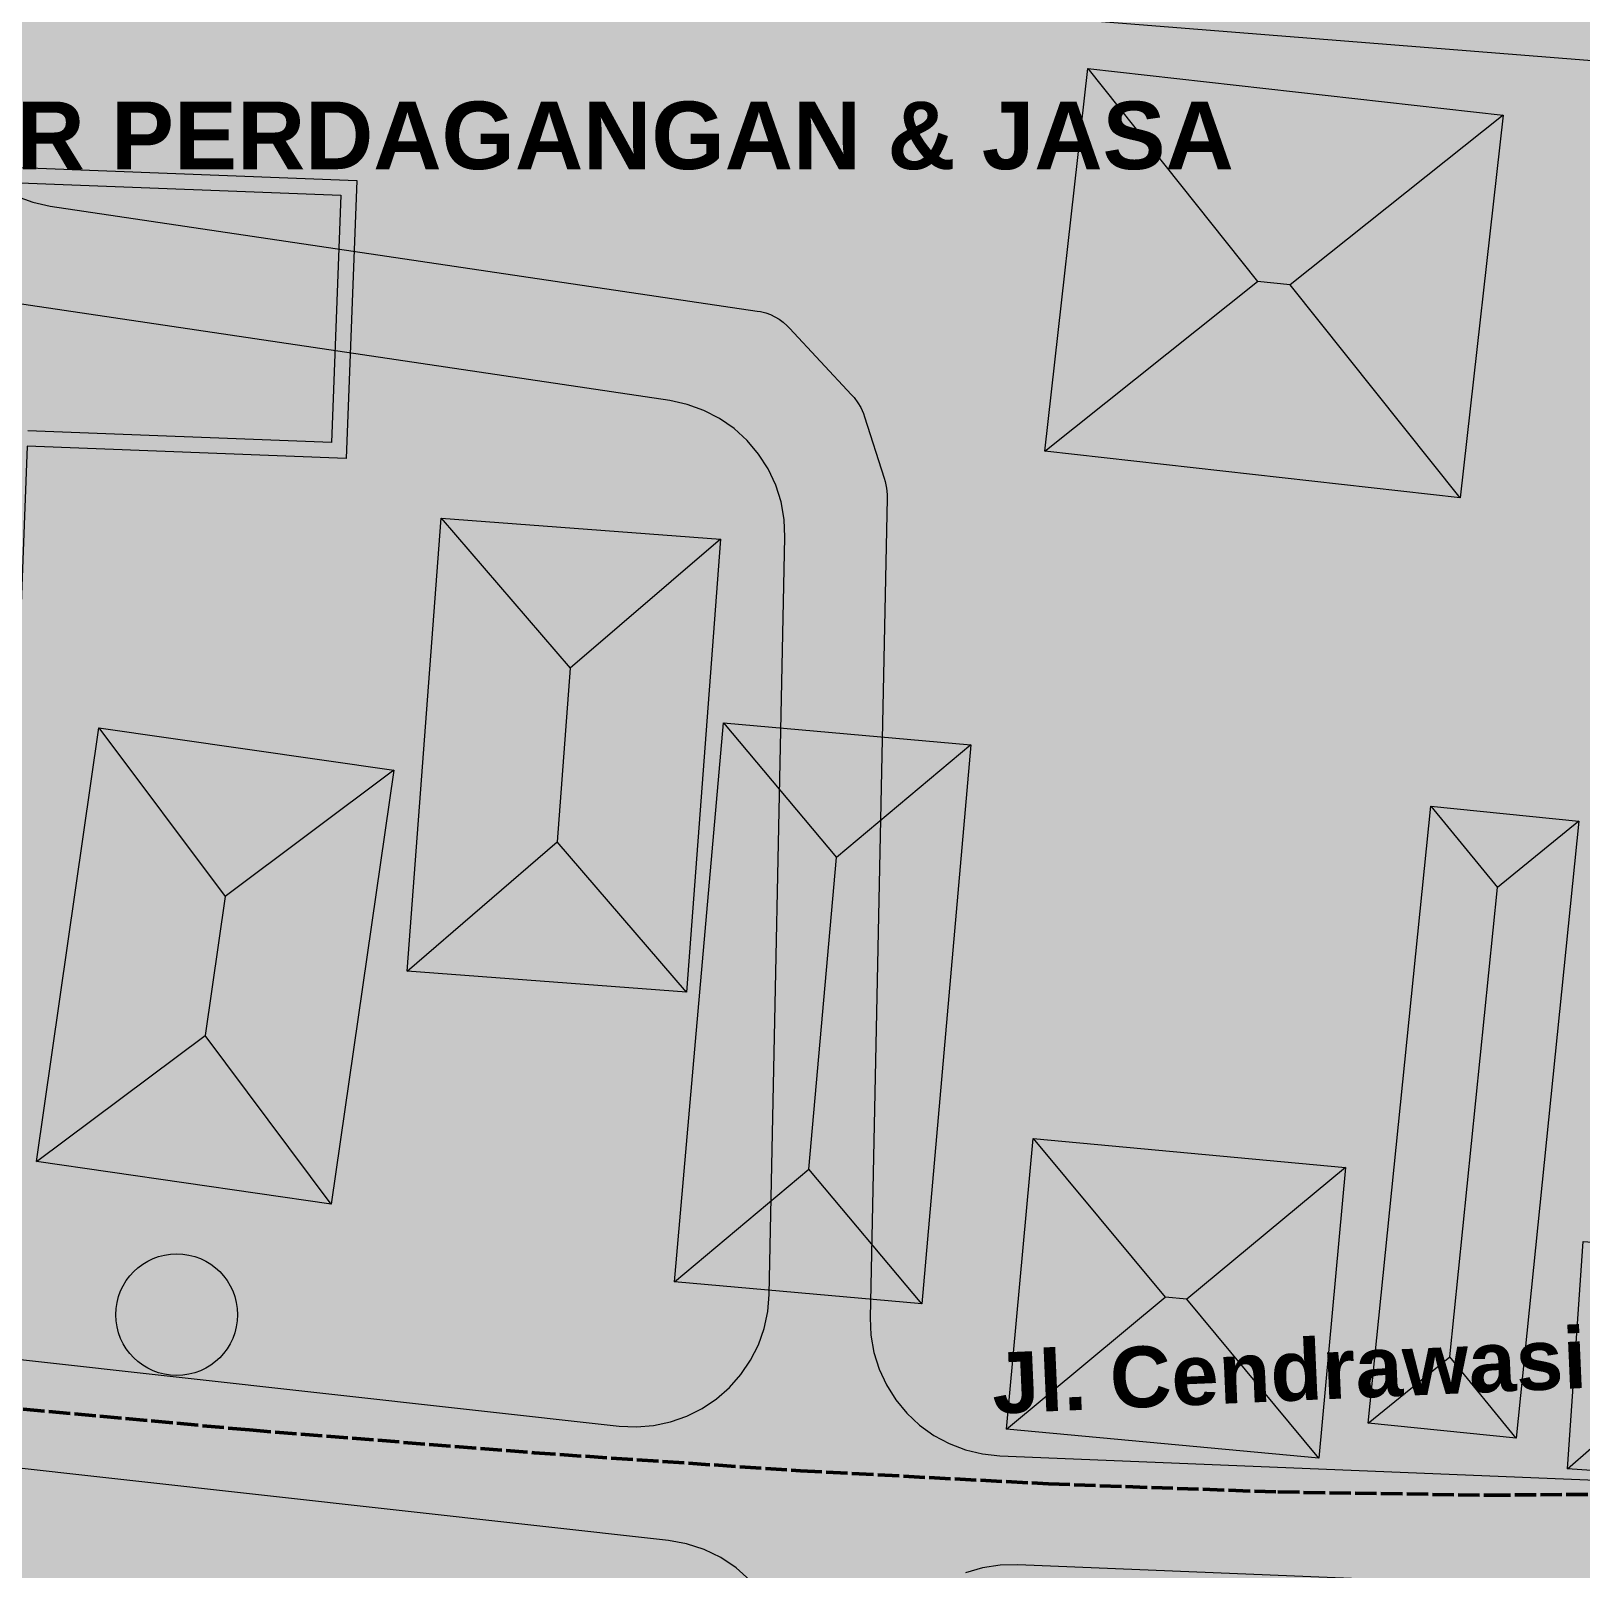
# Model space of a CAD drawing. Header units: metres. Extents: x 305909 to 307171, y 9156037 to 9156671.
# Drawn here: x 306800.01 to 306845.87, y 9156297.59 to 9156343.09 of the extents above; entities that cross this region are included whole.
import ezdxf
from ezdxf.enums import TextEntityAlignment as Align

# ---------------------------------------------------------------- set-up
doc = ezdxf.new("R2010")
doc.units = ezdxf.units.M
doc.linetypes.add('DASHED2', pattern=[0.762, 0.635, -0.127])
for name, color, linetype, lineweight, true_color in [('B-BANGUNAN_PERDAGANGAN', 7, 'Continuous', 13, 0xde7878), ('B-BAYANGAN', 7, 'Continuous', 0, 0x76786c), ('J-PERKERASAN_JALAN', 7, 'Continuous', 9, 0x989896), ('T-JALUR_WISATA_EDUKASI', 7, 'DASHED2', 50, 0xe66e00), ('T-LABEL_JALAN', 7, 'Continuous', 0, 0x282828), ('T-LABEL_ZONA', 7, 'Continuous', 0, 0x3c3c3c), ('V-POHON_PENEDUH', 7, 'Continuous', 13, 0x288232), ('Z-K', 7, 'Continuous', 0, 0xf7dede)]:
    doc.layers.add(name, color=color, linetype=linetype, lineweight=lineweight, true_color=true_color)
doc.styles.add('ARIALB', font='arialbd.ttf')

# ---------------------------------------------------------------- blocks, each defined once
blk = doc.blocks.new('POHON')
at = {"true_color": 0x3e843e}
h = blk.add_hatch(color=97, dxfattribs=at)
h.dxf.hatch_style = 1
edge = h.paths.add_edge_path()
edge.add_arc((0, 0.78), 0.32, 0, 360)
at = {"true_color": 0x347638}
h = blk.add_hatch(color=97, dxfattribs=at)
h.dxf.hatch_style = 1
edge = h.paths.add_edge_path()
edge.add_arc((0, 0), 1, 0, 360)
at = {"true_color": 0x3e843e}
h = blk.add_hatch(color=97, dxfattribs=at)
h.dxf.hatch_style = 1
edge = h.paths.add_edge_path()
edge.add_arc((-0.552, 0.552), 0.32, 0, 360)
at = {"true_color": 0x62a556}
h = blk.add_hatch(color=85, dxfattribs=at)
h.dxf.hatch_style = 1
edge = h.paths.add_edge_path()
edge.add_arc((-0.2, 0.22), 0.55, 0, 360)
at = {"true_color": 0x3e843e}
h = blk.add_hatch(color=97, dxfattribs=at)
h.dxf.hatch_style = 1
edge = h.paths.add_edge_path()
edge.add_arc((0.552, 0.552), 0.32, 0, 360)
at = {"true_color": 0x697060}
h = blk.add_hatch(color=251, dxfattribs=at)
h.dxf.hatch_style = 1
edge = h.paths.add_edge_path()
edge.add_arc((0.38, -0.38), 1, 0, 360)
at = {"true_color": 0x3e843e}
h = blk.add_hatch(color=97, dxfattribs=at)
h.dxf.hatch_style = 1
edge = h.paths.add_edge_path()
edge.add_arc((-0.78, 0), 0.32, 0, 360)
h = blk.add_hatch(color=97, dxfattribs=at)
h.dxf.hatch_style = 1
edge = h.paths.add_edge_path()
edge.add_arc((0.78, 0), 0.32, 0, 360)
h = blk.add_hatch(color=97, dxfattribs=at)
h.dxf.hatch_style = 1
edge = h.paths.add_edge_path()
edge.add_arc((-0.552, -0.552), 0.32, 0, 360)
h = blk.add_hatch(color=97, dxfattribs=at)
h.dxf.hatch_style = 1
edge = h.paths.add_edge_path()
edge.add_arc((0.552, -0.552), 0.32, 0, 360)
h = blk.add_hatch(color=97, dxfattribs=at)
h.dxf.hatch_style = 1
edge = h.paths.add_edge_path()
edge.add_arc((0, -0.78), 0.32, 0, 360)
at = {"color": 99, "lineweight": 9, "true_color": 0x235528}
blk.add_circle((0, 0), 1, dxfattribs=at)

msp = doc.modelspace()

# ---------------------------------------------------------------- hatches: boundary and pattern name
at = {"layer": 'B-BANGUNAN_PERDAGANGAN', "true_color": 0xa64b45}
h = msp.add_hatch(color=15, dxfattribs=at)
h.dxf.hatch_style = 1
h.paths.add_polyline_path([(306831.309, 9156343.386), (306838.098, 9156349.177), (306866.204, 9156346.947), (306871.995, 9156340.158), (306831.309, 9156343.386)])
at = {"layer": 'B-BANGUNAN_PERDAGANGAN', "true_color": 0xd15e57}
h = msp.add_hatch(color=13, dxfattribs=at)
h.dxf.hatch_style = 1
h.paths.add_polyline_path([(306836.299, 9156335.682), (306830.002, 9156330.655), (306831.272, 9156341.979), (306836.299, 9156335.682)])
at = {"layer": 'B-BANGUNAN_PERDAGANGAN', "true_color": 0xcc5c55}
h = msp.add_hatch(color=13, dxfattribs=at)
h.dxf.hatch_style = 1
h.paths.add_polyline_path([(306843.56, 9156340.602), (306837.262, 9156335.574), (306836.299, 9156335.682), (306831.272, 9156341.979), (306831.272, 9156341.979), (306843.56, 9156340.602)])
at = {"layer": 'B-BANGUNAN_PERDAGANGAN', "true_color": 0xa24944}
h = msp.add_hatch(color=15, dxfattribs=at)
h.dxf.hatch_style = 1
h.paths.add_polyline_path([(306837.262, 9156335.574), (306843.56, 9156340.602), (306842.289, 9156329.277), (306842.289, 9156329.277), (306837.262, 9156335.574)])
at = {"layer": 'B-BANGUNAN_PERDAGANGAN', "true_color": 0xba544e}
h = msp.add_hatch(color=15, dxfattribs=at)
h.dxf.hatch_style = 1
h.paths.add_polyline_path([(306809.647, 9156338.666), (306809.331, 9156330.445), (306799.896, 9156330.808), (306799.418, 9156318.391), (306792.133, 9156318.671), (306792.926, 9156339.309), (306795.314, 9156339.217), (306800.212, 9156339.029), (306809.647, 9156338.666)])
at = {"layer": 'B-BANGUNAN_PERDAGANGAN', "true_color": 0xa74b46}
h = msp.add_hatch(color=15, dxfattribs=at)
h.dxf.hatch_style = 1
h.paths.add_polyline_path([(306836.299, 9156335.682), (306837.262, 9156335.574), (306842.289, 9156329.277), (306830.002, 9156330.655), (306836.299, 9156335.682)])
at = {"layer": 'B-BANGUNAN_PERDAGANGAN', "true_color": 0xd05e57}
h = msp.add_hatch(color=13, dxfattribs=at)
h.dxf.hatch_style = 1
h.paths.add_polyline_path([(306812.14, 9156328.678), (306815.965, 9156324.235), (306815.581, 9156319.098), (306811.138, 9156315.273), (306812.14, 9156328.678)])
at = {"layer": 'B-BANGUNAN_PERDAGANGAN', "true_color": 0xcd5c56}
h = msp.add_hatch(color=13, dxfattribs=at)
h.dxf.hatch_style = 1
h.paths.add_polyline_path([(306815.965, 9156324.235), (306812.14, 9156328.678), (306820.408, 9156328.06), (306815.965, 9156324.235)])
at = {"layer": 'B-BANGUNAN_PERDAGANGAN', "true_color": 0xa34944}
h = msp.add_hatch(color=15, dxfattribs=at)
h.dxf.hatch_style = 1
h.paths.add_polyline_path([(306815.581, 9156319.098), (306815.965, 9156324.235), (306820.408, 9156328.06), (306819.406, 9156314.655), (306819.406, 9156314.655), (306815.581, 9156319.098)])
at = {"layer": 'B-BANGUNAN_PERDAGANGAN', "true_color": 0xd05e57}
h = msp.add_hatch(color=13, dxfattribs=at)
h.dxf.hatch_style = 1
h.paths.add_polyline_path([(306823.836, 9156318.638), (306823.025, 9156309.419), (306819.045, 9156306.082), (306819.671, 9156313.2), (306820.5, 9156322.619), (306820.5, 9156322.619), (306823.836, 9156318.638)])
at = {"layer": 'B-BANGUNAN_PERDAGANGAN', "true_color": 0xcd5c56}
h = msp.add_hatch(color=13, dxfattribs=at)
h.dxf.hatch_style = 1
h.paths.add_polyline_path([(306823.836, 9156318.638), (306820.5, 9156322.619), (306827.817, 9156321.975), (306823.836, 9156318.638)])
at = {"layer": 'B-BANGUNAN_PERDAGANGAN', "true_color": 0xd15e57}
h = msp.add_hatch(color=13, dxfattribs=at)
h.dxf.hatch_style = 1
h.paths.add_polyline_path([(306805.751, 9156317.488), (306805.158, 9156313.376), (306800.168, 9156309.645), (306802.02, 9156322.477), (306805.751, 9156317.488)])
at = {"layer": 'B-BANGUNAN_PERDAGANGAN', "true_color": 0xcb5c55}
h = msp.add_hatch(color=13, dxfattribs=at)
h.dxf.hatch_style = 1
h.paths.add_polyline_path([(306805.751, 9156317.488), (306802.02, 9156322.477), (306802.02, 9156322.477), (306810.741, 9156321.219), (306805.751, 9156317.488)])
at = {"layer": 'B-BANGUNAN_PERDAGANGAN', "true_color": 0xa34944}
h = msp.add_hatch(color=15, dxfattribs=at)
h.dxf.hatch_style = 1
h.paths.add_polyline_path([(306826.361, 9156305.438), (306826.361, 9156305.438), (306823.025, 9156309.419), (306823.836, 9156318.638), (306827.817, 9156321.975), (306826.361, 9156305.438)])
at = {"layer": 'B-BANGUNAN_PERDAGANGAN', "true_color": 0xa24944}
h = msp.add_hatch(color=15, dxfattribs=at)
h.dxf.hatch_style = 1
h.paths.add_polyline_path([(306808.889, 9156308.387), (306808.888, 9156308.387), (306805.158, 9156313.376), (306805.751, 9156317.488), (306810.741, 9156321.219), (306808.889, 9156308.387)])
at = {"layer": 'B-BANGUNAN_PERDAGANGAN', "true_color": 0xd15e57}
h = msp.add_hatch(color=13, dxfattribs=at)
h.dxf.hatch_style = 1
h.paths.add_polyline_path([(306841.427, 9156320.162), (306843.392, 9156317.753), (306841.984, 9156303.871), (306839.575, 9156301.906), (306839.575, 9156301.906), (306841.427, 9156320.162)])
at = {"layer": 'B-BANGUNAN_PERDAGANGAN', "true_color": 0xcc5c55}
h = msp.add_hatch(color=13, dxfattribs=at)
h.dxf.hatch_style = 1
h.paths.add_polyline_path([(306845.801, 9156319.718), (306845.801, 9156319.718), (306843.392, 9156317.753), (306841.427, 9156320.162), (306845.801, 9156319.718)])
at = {"layer": 'B-BANGUNAN_PERDAGANGAN', "true_color": 0xa24944}
h = msp.add_hatch(color=15, dxfattribs=at)
h.dxf.hatch_style = 1
h.paths.add_polyline_path([(306841.984, 9156303.871), (306843.392, 9156317.753), (306845.801, 9156319.718), (306843.949, 9156301.462), (306841.984, 9156303.871)])
at = {"layer": 'B-BANGUNAN_PERDAGANGAN', "true_color": 0xa64b45}
h = msp.add_hatch(color=15, dxfattribs=at)
h.dxf.hatch_style = 1
h.paths.add_polyline_path([(306815.581, 9156319.098), (306819.406, 9156314.655), (306811.138, 9156315.273), (306815.581, 9156319.098)])
at = {"layer": 'B-BANGUNAN_PERDAGANGAN', "true_color": 0xa84b46}
h = msp.add_hatch(color=15, dxfattribs=at)
h.dxf.hatch_style = 1
h.paths.add_polyline_path([(306805.158, 9156313.376), (306808.888, 9156308.387), (306800.168, 9156309.645), (306805.158, 9156313.376)])
at = {"layer": 'B-BANGUNAN_PERDAGANGAN', "true_color": 0xd05e57}
h = msp.add_hatch(color=13, dxfattribs=at)
h.dxf.hatch_style = 1
h.paths.add_polyline_path([(306829.662, 9156310.326), (306829.662, 9156310.326), (306833.564, 9156305.629), (306828.868, 9156301.727), (306829.662, 9156310.326)])
at = {"layer": 'B-BANGUNAN_PERDAGANGAN', "true_color": 0xcd5c55}
h = msp.add_hatch(color=13, dxfattribs=at)
h.dxf.hatch_style = 1
h.paths.add_polyline_path([(306834.208, 9156305.57), (306833.564, 9156305.629), (306829.662, 9156310.326), (306838.904, 9156309.472), (306834.208, 9156305.57)])
at = {"layer": 'B-BANGUNAN_PERDAGANGAN', "true_color": 0xa64b45}
h = msp.add_hatch(color=15, dxfattribs=at)
h.dxf.hatch_style = 1
h.paths.add_polyline_path([(306823.025, 9156309.419), (306826.361, 9156305.438), (306821.066, 9156305.904), (306819.045, 9156306.082), (306819.045, 9156306.082), (306823.025, 9156309.419)])
at = {"layer": 'B-BANGUNAN_PERDAGANGAN', "true_color": 0xa34944}
h = msp.add_hatch(color=15, dxfattribs=at)
h.dxf.hatch_style = 1
h.paths.add_polyline_path([(306834.208, 9156305.57), (306838.904, 9156309.472), (306838.11, 9156300.874), (306834.208, 9156305.57)])
at = {"layer": 'B-BANGUNAN_PERDAGANGAN', "true_color": 0xd05e57}
h = msp.add_hatch(color=13, dxfattribs=at)
h.dxf.hatch_style = 1
h.paths.add_polyline_path([(306845.933, 9156307.283), (306849.061, 9156303.687), (306845.465, 9156300.559), (306845.465, 9156300.559), (306845.933, 9156307.283)])
at = {"layer": 'B-BANGUNAN_PERDAGANGAN', "true_color": 0xa64b46}
h = msp.add_hatch(color=15, dxfattribs=at)
h.dxf.hatch_style = 1
h.paths.add_polyline_path([(306828.868, 9156301.727), (306833.564, 9156305.629), (306834.208, 9156305.57), (306838.11, 9156300.874), (306838.11, 9156300.874), (306828.868, 9156301.727)])
at = {"layer": 'B-BANGUNAN_PERDAGANGAN', "true_color": 0xa74b46}
h = msp.add_hatch(color=15, dxfattribs=at)
h.dxf.hatch_style = 1
h.paths.add_polyline_path([(306841.984, 9156303.871), (306843.949, 9156301.462), (306839.575, 9156301.906), (306841.984, 9156303.871)])
at = {"layer": 'B-BANGUNAN_PERDAGANGAN', "true_color": 0xa64b45}
h = msp.add_hatch(color=15, dxfattribs=at)
h.dxf.hatch_style = 1
h.paths.add_polyline_path([(306849.061, 9156303.687), (306868.928, 9156302.303), (306872.056, 9156298.707), (306845.465, 9156300.559), (306849.061, 9156303.687)])
at = {"layer": 'B-BAYANGAN', "true_color": 0x76786c}
h = msp.add_hatch(color=8, dxfattribs=at)
h.dxf.hatch_style = 1
h.paths.add_polyline_path([(306874.043, 9156351.687), (306873.045, 9156339.107), (306832.359, 9156342.336), (306833.357, 9156354.916), (306874.043, 9156351.687)])
h = msp.add_hatch(color=8, dxfattribs=at)
h.dxf.hatch_style = 1
h.paths.add_polyline_path([(306844.61, 9156339.552), (306843.339, 9156328.227), (306831.052, 9156329.605), (306832.322, 9156340.93), (306844.61, 9156339.552)])
h = msp.add_hatch(color=8, dxfattribs=at)
h.dxf.hatch_style = 1
h.paths.add_polyline_path([(306810.697, 9156337.616), (306810.381, 9156329.395), (306800.946, 9156329.758), (306800.468, 9156317.341), (306793.183, 9156317.621), (306793.976, 9156338.259), (306796.364, 9156338.167), (306801.262, 9156337.978), (306810.697, 9156337.616)])
h = msp.add_hatch(color=8, dxfattribs=at)
h.dxf.hatch_style = 1
h.paths.add_polyline_path([(306821.458, 9156327.01), (306820.456, 9156313.605), (306812.188, 9156314.223), (306813.19, 9156327.628), (306821.458, 9156327.01)])
h = msp.add_hatch(color=8, dxfattribs=at)
h.dxf.hatch_style = 1
h.paths.add_polyline_path([(306811.791, 9156320.169), (306809.939, 9156307.336), (306801.218, 9156308.595), (306803.07, 9156321.427), (306811.791, 9156320.169)])
h = msp.add_hatch(color=8, dxfattribs=at)
h.dxf.hatch_style = 1
h.paths.add_polyline_path([(306828.867, 9156320.925), (306827.411, 9156304.388), (306820.095, 9156305.032), (306820.721, 9156312.149), (306821.55, 9156321.569), (306828.867, 9156320.925)])
h = msp.add_hatch(color=8, dxfattribs=at)
h.dxf.hatch_style = 1
h.paths.add_polyline_path([(306846.851, 9156318.668), (306844.999, 9156300.412), (306840.625, 9156300.856), (306842.477, 9156319.112), (306846.851, 9156318.668)])
h = msp.add_hatch(color=8, dxfattribs=at)
h.dxf.hatch_style = 1
h.paths.add_polyline_path([(306839.954, 9156308.422), (306839.16, 9156299.823), (306829.918, 9156300.677), (306830.712, 9156309.276), (306839.954, 9156308.422)])
at = {"layer": 'J-PERKERASAN_JALAN', "true_color": 0x989896}
h = msp.add_hatch(color=252, dxfattribs=at)
h.dxf.hatch_style = 1
h.paths.add_polyline_path([(306746.832, 9156309.677), (306817.409, 9156301.821), (306817.919, 9156301.797), (306818.429, 9156301.838), (306818.928, 9156301.944), (306819.41, 9156302.113), (306819.867, 9156302.341), (306820.291, 9156302.626), (306820.675, 9156302.963), (306821.013, 9156303.345), (306821.299, 9156303.768), (306821.53, 9156304.224), (306821.7, 9156304.705), (306821.808, 9156305.205), (306821.851, 9156305.713), (306822.316, 9156328.115), (306822.293, 9156328.639), (306822.201, 9156329.156), (306822.042, 9156329.656), (306821.819, 9156330.131), (306821.536, 9156330.573), (306821.197, 9156330.973), (306820.809, 9156331.327), (306820.378, 9156331.626), (306819.912, 9156331.866), (306819.418, 9156332.043), (306818.905, 9156332.154), (306796.802, 9156335.438), (306796.706, 9156335.455), (306796.541, 9156335.496), (306796.403, 9156335.546), (306796.271, 9156335.608), (306796.146, 9156335.683), (306796.008, 9156335.784), (306795.934, 9156335.847), (306794.592, 9156337.057), (306794.516, 9156337.129), (306794.392, 9156337.267), (306794.3, 9156337.394), (306794.221, 9156337.532), (306794.158, 9156337.676), (306794.101, 9156337.852), (306794.077, 9156337.954), (306793.793, 9156339.328), (306793.777, 9156339.417), (306793.759, 9156339.573), (306793.756, 9156339.708), (306793.766, 9156339.865), (306793.778, 9156339.954), (306798.226, 9156368.179), (306798.253, 9156368.299), (306798.376, 9156368.288), (306801.081, 9156367.862), (306801.201, 9156367.835), (306801.19, 9156367.712), (306797.215, 9156342.489), (306797.167, 9156341.965), (306797.189, 9156341.44), (306797.279, 9156340.921), (306797.437, 9156340.419), (306797.659, 9156339.943), (306797.942, 9156339.499), (306798.281, 9156339.096), (306798.67, 9156338.742), (306799.101, 9156338.441), (306799.569, 9156338.2), (306800.064, 9156338.022), (306800.578, 9156337.91), (306821.494, 9156334.803), (306821.589, 9156334.786), (306821.752, 9156334.746), (306821.888, 9156334.697), (306822.018, 9156334.637), (306822.143, 9156334.563), (306822.259, 9156334.479), (306822.385, 9156334.367), (306822.452, 9156334.298), (306824.288, 9156332.324), (306824.361, 9156332.242), (306824.475, 9156332.089), (306824.558, 9156331.947), (306824.636, 9156331.773), (306824.672, 9156331.67), (306825.253, 9156329.863), (306825.284, 9156329.757), (306825.323, 9156329.568), (306825.34, 9156329.376), (306825.341, 9156329.265), (306824.837, 9156305.022), (306824.86, 9156304.506), (306824.949, 9156303.997), (306825.103, 9156303.504), (306825.319, 9156303.035), (306825.593, 9156302.597), (306825.922, 9156302.199), (306826.3, 9156301.846), (306826.719, 9156301.545), (306827.174, 9156301.301), (306827.657, 9156301.117), (306828.159, 9156300.997), (306828.673, 9156300.942), (306867.826, 9156299.34), (306868.341, 9156299.352), (306868.85, 9156299.431), (306869.345, 9156299.574), (306869.817, 9156299.779), (306870.26, 9156300.044), (306870.664, 9156300.363), (306871.024, 9156300.731), (306871.334, 9156301.143), (306871.588, 9156301.591), (306871.783, 9156302.068), (306871.914, 9156302.566), (306871.981, 9156303.077), (306871.628, 9156297.656), (306871.622, 9156297.487), (306871.576, 9156292.11), (306871.547, 9156292.622), (306871.454, 9156293.126), (306871.296, 9156293.614), (306871.078, 9156294.077), (306870.802, 9156294.509), (306870.473, 9156294.902), (306870.097, 9156295.25), (306869.679, 9156295.547), (306869.227, 9156295.788), (306868.748, 9156295.969), (306868.249, 9156296.087), (306867.739, 9156296.141), (306829.204, 9156297.718), (306828.68, 9156297.705), (306828.162, 9156297.624), (306827.659, 9156297.475), (306827.18, 9156297.263), (306826.733, 9156296.989), (306826.326, 9156296.659), (306825.965, 9156296.279), (306825.657, 9156295.855), (306825.407, 9156295.395), (306825.219, 9156294.905), (306825.097, 9156294.396), (306825.043, 9156293.875), (306825.057, 9156293.351), (306825.803, 9156285.331), (306825.809, 9156285.261), (306825.81, 9156285.243), (306825.813, 9156285.172), (306825.892, 9156281.593), (306825.891, 9156281.498), (306825.872, 9156281.289), (306825.854, 9156281.194), (306825.178, 9156277.985), (306825.168, 9156277.941), (306825.166, 9156277.93), (306825.155, 9156277.885), (306813.731, 9156233.802), (306813.692, 9156233.685), (306813.571, 9156233.708), (306811.405, 9156234.27), (306811.288, 9156234.308), (306811.311, 9156234.429), (306822.71, 9156278.418), (306822.752, 9156278.596), (306823.295, 9156281.173), (306823.364, 9156281.628), (306823.38, 9156282.087), (306823.317, 9156284.967), (306823.3, 9156285.249), (306822.408, 9156294.834), (306822.321, 9156295.373), (306822.16, 9156295.896), (306821.93, 9156296.391), (306821.635, 9156296.851), (306821.279, 9156297.266), (306820.871, 9156297.629), (306820.417, 9156297.933), (306819.925, 9156298.172), (306819.406, 9156298.341), (306818.868, 9156298.439), (306746.832, 9156306.458), (306746.832, 9156309.677)])
at = {"layer": 'T-JALUR_WISATA_EDUKASI', "true_color": 0xe66e00}
h = msp.add_hatch(color=32, dxfattribs=at)
h.dxf.hatch_style = 1
h.paths.add_polyline_path([(306814.936, 9156301.025), (306811.839, 9156299.917), (306812.052, 9156302.608)])
at = {"layer": 'Z-K', "true_color": 0xe4dfd4}
h = msp.add_hatch(color=254, dxfattribs=at)
h.dxf.hatch_style = 1
h.paths.add_polyline_path([(306887.368, 9156398.5), (306879.779, 9156199.5), (306885.597, 9156199.802), (306885.503, 9156198.46), (306873.691, 9156198.076), (306871.946, 9156198.019), (306860.748, 9156203.081), (306860.765, 9156203.358), (306859.221, 9156180.762), (306859.07, 9156178.557), (306858.791, 9156174.416), (306856.602, 9156141.935), (306856.574, 9156141.929), (306843.973, 9156139.654), (306841.656, 9156139.39), (306832.652, 9156160.25), (306794.325, 9156155.537), (306785.065, 9156153.865), (306754.667, 9156148.377), (306780.828, 9156466.643), (306812.815, 9156460.602), (306875.789, 9156457.914), (306875.502, 9156453.026), (306875.5, 9156452.988), (306872.7, 9156405.226), (306919.295, 9156400.093), (306965.89, 9156394.96), (306958.222, 9156259.5), (306956, 9156259.5), (306955.951, 9156259.498), (306955.902, 9156259.49), (306955.855, 9156259.478), (306955.809, 9156259.462), (306955.764, 9156259.441), (306955.722, 9156259.416), (306955.683, 9156259.387), (306955.668, 9156259.373), (306932.214, 9156261.124), (306956.8, 9156262.5), (306955.5, 9156309.7), (306959, 9156392), (306887.368, 9156398.5)])

# ---------------------------------------------------------------- linework, layer by layer
at = {"layer": 'B-BANGUNAN_PERDAGANGAN', "color": 29, "lineweight": 9, "true_color": 0x662e2a}
for p, q in [((306831.272, 9156341.979), (306836.299, 9156335.682)), ((306843.56, 9156340.602), (306837.262, 9156335.574)), ((306830.002, 9156330.655), (306836.299, 9156335.682)), ((306837.262, 9156335.574), (306836.299, 9156335.682)), ((306842.289, 9156329.277), (306837.262, 9156335.574)), ((306812.14, 9156328.678), (306815.965, 9156324.235)), ((306820.408, 9156328.06), (306815.965, 9156324.235)), ((306815.965, 9156324.235), (306815.581, 9156319.098)), ((306820.5, 9156322.619), (306823.836, 9156318.638)), ((306802.02, 9156322.477), (306805.751, 9156317.488)), ((306827.817, 9156321.975), (306823.836, 9156318.638)), ((306810.741, 9156321.219), (306805.751, 9156317.488)), ((306841.427, 9156320.162), (306843.392, 9156317.753)), ((306845.801, 9156319.718), (306843.392, 9156317.753)), ((306811.138, 9156315.273), (306815.581, 9156319.098)), ((306819.406, 9156314.655), (306815.581, 9156319.098)), ((306823.025, 9156309.419), (306823.836, 9156318.638)), ((306841.984, 9156303.871), (306843.392, 9156317.753)), ((306805.751, 9156317.488), (306805.158, 9156313.376)), ((306800.168, 9156309.645), (306805.158, 9156313.376)), ((306808.888, 9156308.387), (306805.158, 9156313.376)), ((306829.662, 9156310.326), (306833.564, 9156305.629)), ((306819.045, 9156306.082), (306823.025, 9156309.419)), ((306826.361, 9156305.438), (306823.025, 9156309.419)), ((306838.904, 9156309.472), (306834.208, 9156305.57)), ((306828.868, 9156301.727), (306833.564, 9156305.629)), ((306834.208, 9156305.57), (306833.564, 9156305.629)), ((306838.11, 9156300.874), (306834.208, 9156305.57)), ((306839.575, 9156301.906), (306841.984, 9156303.871)), ((306843.949, 9156301.462), (306841.984, 9156303.871)), ((306845.465, 9156300.559), (306849.061, 9156303.687))]:
    msp.add_line(p, q, dxfattribs=at)
at = {"layer": 'B-BANGUNAN_PERDAGANGAN', "color": 29, "lineweight": 13, "true_color": 0x662e2a}
for points in [[(306872.993, 9156352.737), (306871.995, 9156340.157), (306831.309, 9156343.386), (306832.307, 9156355.966), (306872.993, 9156352.737)], [(306843.56, 9156340.602), (306842.29, 9156329.277), (306830.002, 9156330.655), (306831.272, 9156341.98), (306843.56, 9156340.602)], [(306809.647, 9156338.666), (306809.331, 9156330.445), (306799.896, 9156330.808), (306799.418, 9156318.391), (306792.133, 9156318.671), (306792.926, 9156339.309), (306795.314, 9156339.217), (306800.212, 9156339.029), (306809.647, 9156338.666)], [(306820.408, 9156328.06), (306819.406, 9156314.655), (306811.138, 9156315.273), (306812.14, 9156328.678), (306820.408, 9156328.06)], [(306827.817, 9156321.975), (306826.361, 9156305.438), (306819.045, 9156306.082), (306819.671, 9156313.2), (306820.5, 9156322.619), (306827.817, 9156321.975)], [(306810.741, 9156321.219), (306808.889, 9156308.386), (306800.168, 9156309.645), (306802.02, 9156322.477), (306810.741, 9156321.219)], [(306845.801, 9156319.718), (306843.949, 9156301.462), (306839.575, 9156301.906), (306841.427, 9156320.162), (306845.801, 9156319.718)], [(306838.904, 9156309.472), (306838.11, 9156300.873), (306828.868, 9156301.727), (306829.662, 9156310.326), (306838.904, 9156309.472)], [(306872.524, 9156305.431), (306872.056, 9156298.707), (306845.465, 9156300.559), (306845.933, 9156307.283), (306872.524, 9156305.431)]]:
    msp.add_lwpolyline(points, close=True, dxfattribs=at)
at = {"layer": 'B-BANGUNAN_PERDAGANGAN', "color": 13, "lineweight": 9, "true_color": 0xdb635c}
msp.add_lwpolyline([(306795.297, 9156338.767), (306800.195, 9156338.579), (306809.18, 9156338.233), (306809.18, 9156338.233), (306808.898, 9156330.912), (306799.913, 9156331.258)], dxfattribs=at)
at = {"layer": 'J-PERKERASAN_JALAN', "color": 251, "lineweight": 13, "true_color": 0x6c6c6a}
for points in [[(306799.569, 9156338.2), (306800.064, 9156338.022), (306800.578, 9156337.91), (306821.494, 9156334.803), (306821.589, 9156334.786), (306821.752, 9156334.746), (306821.888, 9156334.697), (306822.018, 9156334.637), (306822.143, 9156334.563), (306822.259, 9156334.479), (306822.385, 9156334.367), (306822.452, 9156334.298), (306824.288, 9156332.324), (306824.361, 9156332.242), (306824.475, 9156332.089), (306824.558, 9156331.947), (306824.636, 9156331.773), (306824.672, 9156331.67), (306825.253, 9156329.863), (306825.284, 9156329.757), (306825.323, 9156329.568), (306825.34, 9156329.376), (306825.341, 9156329.265), (306824.837, 9156305.022), (306824.86, 9156304.506), (306824.949, 9156303.997), (306825.103, 9156303.504), (306825.319, 9156303.035), (306825.593, 9156302.597), (306825.922, 9156302.199), (306826.3, 9156301.846), (306826.719, 9156301.545), (306827.174, 9156301.301), (306827.657, 9156301.117), (306828.159, 9156300.997), (306828.673, 9156300.942), (306867.826, 9156299.34)], [(306742.925, 9156310.112), (306817.409, 9156301.821), (306817.919, 9156301.797), (306818.429, 9156301.838), (306818.928, 9156301.944), (306819.41, 9156302.113), (306819.867, 9156302.341), (306820.291, 9156302.626), (306820.675, 9156302.963), (306821.013, 9156303.345), (306821.299, 9156303.768), (306821.53, 9156304.224), (306821.7, 9156304.705), (306821.808, 9156305.205), (306821.851, 9156305.713), (306822.316, 9156328.115), (306822.293, 9156328.639), (306822.201, 9156329.156), (306822.042, 9156329.656), (306821.819, 9156330.131), (306821.536, 9156330.573), (306821.197, 9156330.973), (306820.809, 9156331.327), (306820.378, 9156331.626), (306819.912, 9156331.866), (306819.418, 9156332.043), (306818.905, 9156332.154), (306796.802, 9156335.438)], [(306821.279, 9156297.266), (306820.871, 9156297.629), (306820.417, 9156297.933), (306819.925, 9156298.172), (306819.406, 9156298.341), (306818.868, 9156298.439), (306742.535, 9156306.936)], [(306867.739, 9156296.141), (306829.204, 9156297.718), (306828.68, 9156297.705), (306828.162, 9156297.624), (306827.659, 9156297.475)]]:
    msp.add_lwpolyline(points, dxfattribs=at)
at = {"layer": 'T-JALUR_WISATA_EDUKASI'}
msp.add_lwpolyline([(306797.498, 9156302.527), (306806.47, 9156301.705), (306814.896, 9156301.028), (306822.776, 9156300.497), (306830.111, 9156300.111), (306836.9, 9156299.87), (306843.144, 9156299.775), (306848.843, 9156299.825), (306854.11, 9156299.869), (306858.946, 9156299.906), (306863.351, 9156299.938), (306867.326, 9156299.963), (306870.869, 9156299.981), (306873.981, 9156299.994), (306876.662, 9156300), (306878.912, 9156300), (306880.902, 9156299.844), (306882.632, 9156299.531), (306884.103, 9156299.062), (306885.314, 9156298.438), (306886.264, 9156297.656), (306886.955, 9156296.719)], dxfattribs=at)

# ---------------------------------------------------------------- block references
at = {"layer": 'V-POHON_PENEDUH', "xscale": 1.8, "yscale": 1.8}
msp.add_blockref('POHON', (306804.32, 9156305.115), dxfattribs=at)

# ---------------------------------------------------------------- texts
at = {"layer": 'T-LABEL_JALAN', "style": 'ARIALB'}
msp.add_text('Jl. Cendrawasih', height=1.8, rotation=2.5, dxfattribs=at).set_placement((306838, 9156303.5), align=Align.MIDDLE_CENTER)
at = {"layer": 'T-LABEL_ZONA', "color": 49, "true_color": 0x5a4632, "style": 'ARIALB'}
msp.add_text('KORIDOR PERDAGANGAN & JASA', height=2, dxfattribs=at).set_placement((306812, 9156340), align=Align.MIDDLE_CENTER)

doc.saveas('drawing.dxf')
